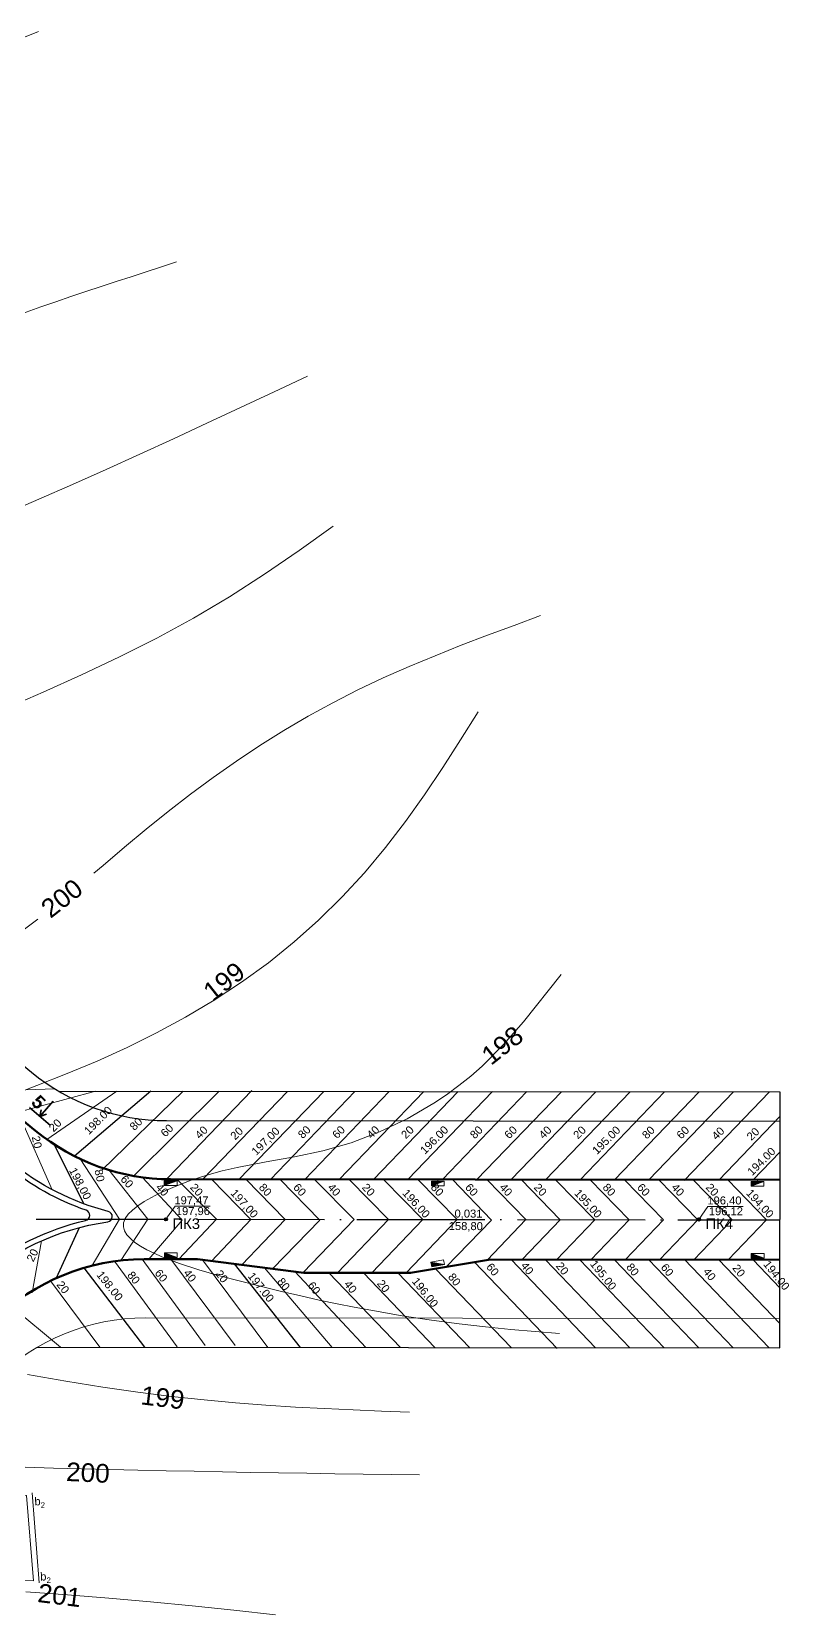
# Model space of a CAD drawing. Header units: millimetres. Extents: x -2123 to 34701, y -1286 to 835.
# Drawn here: x 4477.1 to 4619.2, y -1045.6 to -748.9 of the extents above; entities that cross this region are included whole.
import ezdxf

# ---------------------------------------------------------------- set-up
doc = ezdxf.new("R2010")
doc.units = ezdxf.units.MM
doc.linetypes.add('ACAD_ISO04W100', pattern=[30, 24, -3, 0, -3])
for name, color, linetype, lineweight in [('1 Відмітки', 7, 'Continuous', 25), ('2 Позначення', 80, 'Continuous', 20), ('вертикалка', 6, 'Continuous', 15), ('Горизонталі', 7, 'Continuous', 18), ('Дор. Розм.', 7, 'Continuous', 50), ('дорога', 126, 'Continuous', 25), ('поздовжній профіль', 250, 'Continuous', 15), ('Текст', 7, 'Continuous', 15)]:
    doc.layers.add(name, color=color, linetype=linetype, lineweight=lineweight)
doc.layers.add('Вісь', color=170, linetype='ACAD_ISO04W100')
doc.styles.get("Standard").update_dxf_attribs({"font": 'arial.ttf'})

# ---------------------------------------------------------------- blocks, each defined once
blk = doc.blocks.new('6')
at = {"layer": '1 Відмітки', "transparency": 33554559}
h = blk.add_hatch(color=256, dxfattribs=at)
h.dxf.hatch_style = 1
edge = h.paths.add_edge_path()
edge.add_arc((-467.51, 342.13), 0.2, 0, 360)
at = {"layer": '1 Відмітки'}
blk.add_circle((-467.51, 342.13), 0.2, dxfattribs=at)

msp = doc.modelspace()

# ---------------------------------------------------------------- hatches: boundary and pattern name
at = {"layer": 'вертикалка'}
h = msp.add_hatch(color=0, dxfattribs=at)
h.dxf.hatch_style = 1
h.paths.add_polyline_path([(4504.356, -964.299), (4501.956, -964.299), (4501.956, -965.199)])
h = msp.add_hatch(color=0, dxfattribs=at)
h.dxf.hatch_style = 1
h.paths.add_polyline_path([(4554.482, -964.356), (4552.082, -964.356), (4552.082, -965.256)])
h = msp.add_hatch(color=0, dxfattribs=at)
h.dxf.hatch_style = 1
h.paths.add_polyline_path([(4614.482, -964.425), (4612.082, -964.425), (4612.082, -965.325)])
h = msp.add_hatch(color=0, dxfattribs=at)
h.dxf.hatch_style = 1
h.paths.add_polyline_path([(4504.377, -978.699), (4501.977, -978.699), (4501.977, -977.799)])
h = msp.add_hatch(color=0, dxfattribs=at)
h.dxf.hatch_style = 1
h.paths.add_polyline_path([(4614.503, -978.824), (4612.103, -978.824), (4612.103, -977.924)])
h = msp.add_hatch(color=0, dxfattribs=at)
h.dxf.hatch_style = 1
h.paths.add_polyline_path([(4554.515, -980.008), (4552.15, -980.416), (4551.996, -979.529)])

# ---------------------------------------------------------------- linework, layer by layer
at = {"layer": '2 Позначення', "color": 18, "true_color": 0x000000, "elevation": -200}
msp.add_lwpolyline([(4502.287, -971.505), (4503.979, -969.058), (4510.588, -969.058)], dxfattribs=at)
at = {"layer": '2 Позначення', "color": 18, "true_color": 0x000000}
msp.add_lwpolyline([(4602.287, -971.535), (4603.979, -969.087), (4610.588, -969.087)], dxfattribs=at)
at = {"layer": 'вертикалка', "color": 0}
for p, q in [((4504.356, -964.299, -200), (4501.956, -965.199, -200)), ((4554.482, -964.356, -200), (4552.082, -965.256, -200)), ((4614.482, -964.425, -200), (4612.082, -965.325, -200)), ((4504.377, -978.699, -200), (4501.977, -977.799, -200)), ((4614.503, -978.824, -200), (4612.103, -977.924, -200)), ((4554.515, -980.008), (4551.996, -979.529))]:
    msp.add_line(p, q, dxfattribs=at)
at = {"layer": 'вертикалка', "color": 0, "elevation": -200}
for points in [[(4501.956, -964.299), (4501.956, -965.199), (4504.356, -965.199), (4504.356, -964.299)], [(4552.082, -964.356), (4552.082, -965.256), (4554.482, -965.256), (4554.482, -964.356)], [(4612.082, -964.425), (4612.082, -965.325), (4614.482, -965.325), (4614.482, -964.425)], [(4501.977, -978.699), (4501.977, -977.799), (4504.377, -977.799), (4504.377, -978.699)], [(4612.103, -978.824), (4612.103, -977.924), (4614.503, -977.924), (4614.503, -978.824)]]:
    msp.add_lwpolyline(points, close=True, dxfattribs=at)
at = {"layer": 'вертикалка', "color": 5, "lineweight": 20, "elevation": -200}
for points in [[(4503.156, -964.299), (4503.156, -964.006)], [(4613.282, -964.132), (4553.282, -964.063)], [(4553.282, -964.356), (4553.282, -964.063)], [(4613.282, -964.425), (4613.282, -964.132)]]:
    msp.add_lwpolyline(points, dxfattribs=at)
at = {"layer": 'вертикалка', "color": 1, "lineweight": 20, "elevation": -200}
msp.add_lwpolyline([(4617.455, -979.136), (4617.473, -964.136)], dxfattribs=at)
at = {"layer": 'вертикалка', "color": 0}
msp.add_lwpolyline([(4552.15, -980.416), (4551.996, -979.529), (4554.361, -979.121), (4554.515, -980.008)], close=True, dxfattribs=at)
at = {"layer": 'вертикалка', "color": 1, "lineweight": 20}
msp.add_lwpolyline([(4460.007, -1023.253), (4461.2, -1039.255), (4477.406, -1039.273), (4476.143, -1023.272), (4460.007, -1023.253), (4460.861, -1034.216), (4467.961, -1023.262), (4475.604, -1023.271), (4468.778, -1039.263)], dxfattribs=at)
at = {"layer": 'вертикалка', "color": 0, "lineweight": 20, "elevation": -5}
msp.add_lwpolyline([(4477.207, -1022.789), (4478.493, -1039.695)], dxfattribs=at)
at = {"layer": 'Вісь', "color": 18, "true_color": 0x000000, "elevation": -200}
msp.add_lwpolyline([(4387.613, -971.375), (4617.464, -971.636)], dxfattribs=at)
at = {"layer": 'Горизонталі'}
for points, elevation in [([(4347.758, -814.493), (4353.754, -810.079), (4362.596, -804.072), (4371.626, -798.376), (4380.817, -792.966), (4390.155, -787.815), (4399.626, -782.899), (4409.214, -778.19), (4418.906, -773.663), (4428.685, -769.291), (4438.538, -765.05), (4448.45, -760.913), (4458.406, -756.853), (4468.391, -752.845), (4478.391, -748.864)], -200), ([(4443.061, -851.214), (4446.644, -849.783), (4453.024, -847.208), (4459.39, -844.604), (4465.743, -841.962), (4472.085, -839.273), (4478.418, -836.533), (4484.741, -833.747), (4491.058, -830.922), (4497.367, -828.063), (4503.672, -825.175), (4509.972, -822.264), (4516.268, -819.336), (4522.563, -816.397), (4528.857, -813.452)], 2), ([(4533.661, -841.601), (4527.251, -846.142), (4520.781, -850.585), (4514.194, -854.834), (4507.446, -858.819), (4500.554, -862.56), (4493.542, -866.096), (4486.435, -869.462), (4479.261, -872.699), (4472.042, -875.84), (4464.795, -878.915), (4462.511, -879.869)], 1), ([(4560.872, -876.376), (4557.564, -881.598), (4554.213, -886.787), (4550.775, -891.909), (4547.208, -896.932), (4543.467, -901.821), (4539.512, -906.544), (4535.329, -911.078), (4530.926, -915.41), (4526.312, -919.525), (4521.494, -923.408), (4516.482, -927.048), (4511.297, -930.445), (4505.966, -933.612), (4500.517, -936.56), (4494.976, -939.298), (4489.37, -941.838), (4483.727, -944.191), (4478.074, -946.404), (4472.436, -948.59)], -1), ([(4576.451, -925.608), (4569.377, -934.515), (4565.624, -938.767), (4561.611, -942.776), (4559.48, -944.664), (4557.253, -946.461), (4554.933, -948.162), (4552.53, -949.764), (4547.521, -952.661), (4542.317, -955.131), (4537.009, -957.151), (4531.685, -958.702), (4526.398, -959.825), (4521.078, -960.766), (4515.632, -961.81), (4512.831, -962.459), (4509.964, -963.241), (4507.018, -964.191), (4503.983, -965.343), (4500.948, -966.7), (4498.182, -968.201), (4496.99, -968.984), (4495.973, -969.779), (4495.167, -970.576), (4494.608, -971.369), (4494.319, -972.149), (4494.29, -972.916), (4494.506, -973.67), (4494.95, -974.41), (4495.607, -975.136), (4496.461, -975.848), (4497.495, -976.545), (4498.695, -977.227), (4500.044, -977.894), (4501.526, -978.546), (4504.827, -979.802), (4508.47, -980.991), (4512.329, -982.113), (4520.186, -984.142), (4523.957, -985.046), (4527.578, -985.879), (4531.057, -986.644), (4534.401, -987.345), (4537.62, -987.986), (4540.721, -988.571), (4546.599, -989.587), (4552.099, -990.423), (4557.284, -991.108), (4562.216, -991.674), (4566.96, -992.149), (4576.131, -992.95)], -2), ([(4476.312, -1000.61), (4483.526, -1001.886), (4490.417, -1002.983), (4497.012, -1003.917), (4503.342, -1004.704), (4509.437, -1005.361), (4515.325, -1005.904), (4521.036, -1006.35), (4526.6, -1006.714), (4532.046, -1007.013), (4537.403, -1007.263), (4542.702, -1007.481), (4547.971, -1007.682)], -1), ([(4475.96, -1041.357), (4483.778, -1041.906), (4491.594, -1042.537), (4499.408, -1043.239), (4507.221, -1044.001), (4515.032, -1044.814), (4522.843, -1045.667)], 1)]:
    msp.add_lwpolyline(points, dxfattribs=dict(at, elevation=elevation))
msp.add_lwpolyline([(4488.745, -906.654), (4490.481, -905.176), (4494.5, -901.755), (4498.56, -898.371), (4502.688, -895.056), (4506.886, -891.822), (4511.155, -888.677), (4515.495, -885.634), (4519.908, -882.7), (4524.392, -879.887), (4528.949, -877.204), (4533.579, -874.661), (4538.283, -872.267), (4543.054, -870.015), (4547.883, -867.884), (4552.761, -865.854), (4557.677, -863.905), (4562.622, -862.017), (4567.587, -860.17), (4572.562, -858.342)], dxfattribs=at)
at = {"layer": 'Горизонталі', "color": 18, "true_color": 0x000000}
for points in [[(4474.01, -918.436), (4478.267, -915.266)], [(4549.833, -1019.44), (4544.551, -1019.364), (4539.27, -1019.287), (4533.988, -1019.208), (4528.706, -1019.126), (4523.424, -1019.042), (4518.142, -1018.953), (4512.859, -1018.859), (4507.577, -1018.759), (4502.295, -1018.653), (4497.013, -1018.539), (4491.73, -1018.416), (4486.448, -1018.285), (4481.165, -1018.143), (4475.882, -1017.991)]]:
    msp.add_lwpolyline(points, dxfattribs=at)
at = {"layer": 'Горизонталі', "color": 18, "lineweight": 20, "true_color": 0x000000}
msp.add_open_spline([(4357.095, -863.849, -200), (4366.478, -858.809, -200), (4387.025, -848.6, -200), (4431.569, -815.625, -200), (4474.033, -801.848, -200), (4504.251, -792.044, -200)], degree=3, knots=[474.2086626, 474.2086626, 474.2086626, 474.2086626, 505.9193721, 544.1978031, 638.6482407, 638.6482407, 638.6482407, 638.6482407], dxfattribs=at)
at = {"layer": 'Горизонталі', "lineweight": 20}
msp.add_open_spline([(4554.398, -1119.697, -200), (4535.054, -1121.038, -200), (4501.949, -1123.332, -200), (4457.909, -1123.336, -200), (4427.939, -1114.862, -200), (4401.192, -1106.34, -200), (4373.478, -1100.795, -200), (4336.657, -1083.125, -200), (4316.332, -1048.587, -200), (4296.998, -1020.731, -200), (4292.039, -988.831, -200), (4307.456, -956.167, -200), (4307.821, -922, -200), (4316.315, -889.901, -200), (4333.387, -877.5, -200), (4346.178, -869.96, -200)], degree=3, knots=[0, 0, 0, 0, 58.2648454, 99.7116442, 130.9968505, 151.1638656, 183.9152308, 215.9046505, 269.922662, 300.3210172, 316.5173473, 364.2430061, 403.4005779, 418.7711445, 461.9298992, 461.9298992, 461.9298992, 461.9298992], dxfattribs=at)
at = {"layer": 'Дор. Розм.', "color": 18, "true_color": 0x000000, "elevation": -200}
for points in [[(4617.473, -964.136), (4503.156, -964.006, -0.1731783), (4477.831, -954.931), (4419.026, -906.688, -0.204102), (4404.519, -878.896), (4403.725, -868.787)], [(4423.397, -1202.929), (4420.842, -1170.412, -0.0861799), (4422.12, -1156.785), (4423.496, -1151.725, 0.0860988), (4424.775, -1138.111), (4418.731, -1060.874, -0.2220612), (4430.611, -1029.166), (4470.135, -990.432, -0.196584), (4498.178, -979.001), (4508.178, -979.012)]]:
    msp.add_lwpolyline(points, format="xyb", dxfattribs=at)
for points in [[(4508.178, -979.012), (4528.175, -981.535), (4548.175, -981.558), (4563.178, -979.075)], [(4563.178, -979.075), (4617.455, -979.136)]]:
    msp.add_lwpolyline(points, dxfattribs=at)
at = {"layer": 'дорога', "color": 18, "true_color": 0x000000, "elevation": -200}
msp.add_lwpolyline([(4410.26, -889.149), (4477.035, -943.93, 0.1731783), (4502.36, -953.005), (4617.485, -953.136)], format="xyb", dxfattribs=at)
for points in [[(4482.124, -947.482), (4617.435, -947.636)], [(4617.437, -995.636), (4617.491, -947.636)], [(4478.137, -995.478), (4617.437, -995.636)]]:
    msp.add_lwpolyline(points, dxfattribs=at)
at = {"layer": 'дорога', "color": 18, "lineweight": 30, "true_color": 0x000000, "elevation": -200}
msp.add_lwpolyline([(4466.047, -983.975), (4466.047, -983.975, -0.1506806), (4491.345, -971.988, 0.8203817), (4491.449, -970.03, -0.1096948), (4473.074, -960.73), (4464.736, -953.889, 0.7429456), (4463.146, -954.956, -0.1274954), (4464.394, -983.03, 0.7297342), (4466.047, -983.975, 0.0084207), (4466.047, -983.975), (4466.047, -983.975)], format="xyb", dxfattribs=at)
msp.add_lwpolyline([(4467.509, -981.391, -0.1145303), (4487.206, -971.747, 0.7525381), (4487.309, -969.828, -0.088527), (4472.44, -961.503), (4466.543, -956.665, 0.7218454), (4464.939, -957.679, -0.1010113), (4465.89, -980.457, 0.6891923)], format="xyb", close=True, dxfattribs=at)
at = {"layer": 'дорога', "color": 18, "lineweight": 20, "true_color": 0x000000, "elevation": -200}
msp.add_lwpolyline([(4422.763, -1048.051), (4470.346, -1001.43, -0.1965582), (4498.386, -990.001), (4617.443, -990.136)], format="xyb", dxfattribs=at)
at = {"layer": 'поздовжній профіль', "lineweight": 20}
for points, elevation in [([(4481.456, -947.081), (4468.648, -947.475)], -200), ([(4489.042, -947.49), (4473.871, -951.613)], -200), ([(4493.054, -947.495), (4479.931, -956.54)], -200), ([(4505.487, -947.509), (4490.297, -962.246)], -200), ([(4512.293, -947.517), (4496.108, -963.468)], -200), ([(4518.42, -947.339), (4502.556, -963.821)], -200), ([(4525.061, -947.531), (4509.196, -964.013)], -200), ([(4537.73, -947.546), (4521.865, -964.028)], -200), ([(4544.179, -947.553), (4528.315, -964.035)], -200), ([(4550.637, -947.56), (4534.772, -964.042)], -200), ([(4557.094, -947.568), (4541.23, -964.05)], -200), ([(4570.015, -947.582), (4554.151, -964.064)], -200), ([(4576.467, -947.59), (4560.602, -964.072)], -200), ([(4582.925, -947.597), (4567.06, -964.079)], -200), ([(4589.382, -947.604), (4573.518, -964.086)], -200), ([(4602.297, -947.619), (4586.433, -964.101)], -200), ([(4608.755, -947.626), (4592.89, -964.108)], -200), ([(4615.504, -947.634), (4599.494, -964.267)], -200), ([(4617.486, -952.251), (4606.059, -964.123)], -200), ([(4480.944, -965.99), (4475, -952.494)], -200), ([(4493.539, -971.495), (4486.191, -960.209)], -200), ([(4498.871, -971.501), (4491.55, -962.272)], -200), ([(4505.321, -971.67), (4497.905, -963.654)], -200), ([(4511.771, -971.516), (4504.352, -964.008)], -200), ([(4524.671, -971.531), (4517.267, -964.022)], -200), ([(4531.121, -971.67), (4523.733, -964.03)], -200), ([(4537.571, -971.545), (4530.182, -964.037)], -200), ([(4544.025, -971.553), (4536.64, -964.044)], -200), ([(4556.921, -971.568), (4549.555, -964.059)], -200), ([(4563.371, -971.67), (4556.018, -964.066)], -200), ([(4569.821, -971.582), (4562.47, -964.074)], -200), ([(4576.271, -971.59), (4568.928, -964.081)], -200), ([(4589.171, -971.604), (4581.843, -964.096)], -200), ([(4595.621, -971.612), (4588.3, -964.103)], -200), ([(4602.071, -971.619), (4594.758, -964.111)], -200), ([(4608.521, -971.626), (4601.215, -964.118)], -200), ([(4493.539, -971.495), (4488.41, -980.2)], -200), ([(4498.871, -971.501), (4493.794, -979.237)], -200), ([(4505.321, -971.67), (4499.067, -979.002)], -200), ([(4511.771, -971.516), (4504.667, -979.008)], -200), ([(4524.671, -971.531), (4516.545, -980.068)], -200), ([(4531.121, -971.67), (4522.299, -980.793)], -200), ([(4537.571, -971.545), (4528.046, -981.519)], -200), ([(4544.025, -971.553), (4534.474, -981.542)], -200), ([(4556.921, -971.568), (4547.36, -981.557)], -200), ([(4563.371, -971.67), (4554.884, -980.447)], -200), ([(4569.821, -971.582), (4562.556, -979.178)], -200), ([(4576.271, -971.59), (4569.1, -979.081)], -200), ([(4589.171, -971.604), (4581.987, -979.096)], -200), ([(4595.621, -971.612), (4588.43, -979.103)], -200), ([(4602.071, -971.619), (4594.874, -979.111)], -200), ([(4608.521, -971.626), (4601.317, -979.118)], -200), ([(4478.939, -975.551), (4477.15, -985.308)], -200), ([(4509.637, -995.186), (4497.789, -979.002)], -200), ([(4515.237, -995.193), (4503.178, -979.006)], -200), ([(4521.366, -995.527), (4509.163, -979.136)], -200), ([(4582.87, -995.597), (4567.043, -979.079)], -200), ([(4589.327, -995.604), (4573.5, -979.086)], -200), ([(4602.243, -995.619), (4586.416, -979.101)], -200), ([(4608.7, -995.626), (4592.873, -979.108)], -200), ([(4615.449, -995.634), (4599.478, -978.965)], -200), ([(4617.442, -991.022), (4606.041, -979.123)], -200), ([(4504.364, -995.421), (4492.63, -979.381)], -200), ([(4533.446, -995.541), (4520.762, -980.6)], -200), ([(4539.783, -995.548), (4526.489, -981.322)], -200), ([(4546.29, -995.555), (4532.861, -981.54)], -200), ([(4552.748, -995.563), (4539.319, -981.547)], -200), ([(4567.039, -995.579), (4552.861, -980.782)], -200), ([(4575.667, -995.713), (4560.197, -979.568)], -200), ([(4489.878, -995.491), (4480.611, -983.043)], -984), ([(4482.487, -995.483), (4473.204, -987.718)], -200)]:
    msp.add_lwpolyline(points, dxfattribs=dict(at, elevation=elevation))
at = {"layer": 'поздовжній профіль', "lineweight": 30}
for points, elevation in [([(4499.466, -947.502), (4485.131, -959.692)], -200), ([(4531.913, -947.539), (4516.048, -964.021)], -200), ([(4563.552, -947.575), (4547.687, -964.057)], -200), ([(4595.84, -947.612), (4579.975, -964.094)], -200), ([(4486.864, -968.555), (4481.31, -957.484)], -200), ([(4617.478, -958.936), (4612.478, -964.131)], -200), ([(4518.221, -971.523), (4510.81, -964.015)], -200), ([(4550.471, -971.56), (4543.097, -964.052)], -200), ([(4582.721, -971.597), (4575.385, -964.089)], -200), ([(4614.971, -971.634), (4607.673, -964.125)], -200), ([(4486.004, -973.12), (4481.707, -982.529)], -984), ([(4518.221, -971.523), (4510.796, -979.342)], -200), ([(4550.471, -971.56), (4540.917, -981.549)], -200), ([(4582.721, -971.597), (4575.544, -979.089)], -200), ([(4614.971, -971.634), (4607.76, -979.125)], -200), ([(4595.785, -995.612), (4579.958, -979.094)], -200), ([(4617.45, -984.337), (4612.461, -979.131)], -200), ([(4498.322, -995.501), (4486.952, -980.595)], -200), ([(4527.507, -995.534), (4515.123, -979.888)], -200), ([(4559.205, -995.57), (4545.776, -981.555)], -200)]:
    msp.add_lwpolyline(points, dxfattribs=dict(at, elevation=elevation))
at = {"layer": 'Текст', "color": 0, "lineweight": 35}
for p, q in [((4481.116, -949.354), (4478.637, -952.256)), ((4476.662, -950.579), (4480.611, -953.934)), ((4478.637, -952.256), (4478.876, -951.001)), ((4478.637, -952.256), (4479.837, -951.817))]:
    msp.add_line(p, q, dxfattribs=at)
at = {"layer": 'Текст', "lineweight": 30, "elevation": -200}
msp.add_lwpolyline([(4556.433, -971.664, 0, 0, 0), (4563.371, -971.67, 1.4, 0, 0), (4566.677, -971.673, 0, 0, 0)], format="xyseb", dxfattribs=at)

# ---------------------------------------------------------------- block references
at = {"layer": '1 Відмітки', "color": 0, "xscale": 1.5, "yscale": 1.5, "zscale": 1.5}
for p in [(5203.549, -1484.704, -200), (5303.55, -1484.733, -200)]:
    msp.add_blockref('6', p, dxfattribs=at)

# ---------------------------------------------------------------- texts
at = {"layer": '1 Відмітки', "color": 0}
for s, width, insert, char_height, attachment_point, rotation in [('200', 14.11136, (4478.459, -912.471, 205), 3.5, 1, 38.19248), ('199', 14.11136, (4508.878, -928.064, 205), 3.5, 1, 38.19248), ('198', 14.11136, (4561.098, -940.033, 203), 3.5, 1, 38.19248), ('198.00', 7.02543, (4491.275, -950.166, -200), 1.5, 3, 44.97996), ('20', 7.02543, (4481.785, -952.537, -1380), 1.5, 3, 44.97996), ('80', 7.02543, (4496.953, -952.285, -200), 1.5, 3, 44.97996), ('60', 7.02543, (4502.764, -953.506, -200), 1.5, 3, 44.97996), ('40', 7.02543, (4509.212, -953.859, -200), 1.5, 3, 44.97996), ('20', 7.02543, (4515.852, -954.051, -200), 1.5, 3, 44.97996), ('197,00', 7.02543, (4522.704, -954.059, -200), 1.5, 3, 44.97996), ('80', 7.02543, (4528.522, -953.806, -200), 1.5, 3, 44.97996), ('60', 7.02543, (4534.971, -953.813, -200), 1.5, 3, 44.97996), ('40', 7.02543, (4541.428, -953.821, -200), 1.5, 3, 44.97996), ('20', 7.02543, (4547.886, -953.828, -200), 1.5, 3, 44.97996), ('196.00', 7.02543, (4554.344, -953.835, -200), 1.5, 3, 44.97996), ('80', 7.02543, (4560.807, -953.843, -200), 1.5, 3, 44.97996), ('60', 7.02543, (4567.259, -953.85, -200), 1.5, 3, 44.97996), ('40', 7.02543, (4573.716, -953.857, -200), 1.5, 3, 44.97996), ('20', 7.02543, (4580.174, -953.865, -200), 1.5, 3, 44.97996), ('195.00', 7.02543, (4586.632, -953.872, -200), 1.5, 3, 44.97996), ('80', 7.02543, (4593.089, -953.879, -200), 1.5, 3, 44.97996), ('60', 7.02543, (4599.547, -953.887, -200), 1.5, 3, 44.97996), ('40', 7.02543, (4606.151, -954.045, -200), 1.5, 3, 44.97996), ('20', 7.02543, (4612.715, -954.162, -200), 1.5, 3, 44.97996), ('20', 7.02543, (4479.049, -958.032, -1180), 1.5, 3, 281.93172), ('194.00', 7.02543, (4615.731, -957.858, -200), 1.5, 3, 44.97996), ('198,00', 7.02543, (4488.357, -967.303, -200), 1.5, 3, 297.68713), ('80', 7.02543, (4490.821, -964.278, -1180), 1.5, 3, 281.93172), ('60', 7.02543, (4496.316, -964.792, -1180), 1.5, 3, 312.39249), ('40', 7.02543, (4502.927, -966.331, -396), 1.5, 3, 312.39249), ('20', 7.02543, (4509.377, -966.331, -396), 1.5, 3, 312.39249), ('197,00', 7.02543, (4519.714, -970.418, -200), 1.5, 3, 312.39249), ('80', 7.02543, (4522.277, -966.331, -396), 1.5, 3, 312.39249), ('60', 7.02543, (4528.727, -966.331, -396), 1.5, 3, 312.39249), ('40', 7.02543, (4535.177, -966.331, -396), 1.5, 3, 312.39249), ('20', 7.02543, (4541.627, -966.331, -396), 1.5, 3, 312.39249), ('196,00', 7.02543, (4551.964, -970.418, -200), 1.5, 3, 312.39249), ('80', 7.02543, (4554.527, -966.331, -396), 1.5, 3, 312.39249), ('60', 7.02543, (4560.977, -966.331, -396), 1.5, 3, 312.39249), ('40', 7.02543, (4567.427, -966.331, -396), 1.5, 3, 312.39249), ('20', 7.02543, (4573.877, -966.331, -396), 1.5, 3, 312.39249), ('195,00', 7.02543, (4584.214, -970.418, -200), 1.5, 3, 312.39249), ('80', 7.02543, (4586.777, -966.331, -396), 1.5, 3, 312.39249), ('60', 7.02543, (4593.227, -966.331, -396), 1.5, 3, 312.39249), ('40', 7.02543, (4599.677, -966.331, -396), 1.5, 3, 312.39249), ('20', 7.02543, (4606.127, -966.331, -396), 1.5, 3, 312.39249), ('194,00', 7.02543, (4616.464, -970.418, -200), 1.5, 3, 312.39249), ('20', 7.02543, (4477.06, -976.861, 200), 1.5, 3, 64.35805), ('198.00', 7.02543, (4494.331, -986.045, -780), 1.5, 3, 308.53658), ('80', 7.02543, (4497.545, -982.897, -980), 1.5, 3, 308.53658), ('60', 7.02543, (4502.703, -982.518, -980), 1.5, 3, 308.53658), ('40', 7.02543, (4508.093, -982.522, -980), 1.5, 3, 308.53658), ('20', 7.02543, (4514.078, -982.652, -980), 1.5, 3, 308.53658), ('197.00', 7.02543, (4522.696, -986.28, -580), 1.5, 3, 308.53658), ('80', 7.02543, (4557.723, -983.243, -780), 1.5, 3, 308.53658), ('60', 7.02543, (4564.899, -981.359, -780), 1.5, 3, 308.53658), ('40', 7.02543, (4571.391, -981.145, -780), 1.5, 3, 308.53658), ('20', 7.02543, (4577.979, -981.178, -780), 1.5, 3, 308.53658), ('195.00', 7.02543, (4586.929, -984.01, -780), 1.5, 3, 308.53658), ('80', 7.02543, (4591.165, -981.373, -780), 1.5, 3, 308.53658), ('60', 7.02543, (4597.655, -981.439, -780), 1.5, 3, 308.53658), ('40', 7.02543, (4605.587, -982.258, -780), 1.5, 3, 308.53658), ('20', 7.02543, (4611.082, -981.579, -780), 1.5, 3, 308.53658), ('194.00', 7.02543, (4619.432, -984.047, -780), 1.5, 3, 308.53658), ('20', 7.02543, (4484.28, -984.691, -980), 1.5, 3, 308.53658), ('80', 7.02543, (4525.677, -984.115, -980), 1.5, 3, 308.53658), ('60', 7.02543, (4531.404, -984.838, -980), 1.5, 3, 308.53658), ('40', 7.02543, (4538.226, -984.606, -780), 1.5, 3, 308.53658), ('20', 7.02543, (4544.412, -984.477, -780), 1.5, 3, 308.53658), ('196.00', 7.02543, (4553.5, -987.256, -780), 1.5, 3, 308.53658), ('199', 7.02543, (4497.845, -1002.712, 204), 3.5, 1, 353.04446), ('200', 7.02543, (4483.655, -1017.065, 205), 3.5, 1, 357.3083), ('\\A1;b{\\H0.7x;\\S^ 2;}', 7.02543, (4479.556, -1023.589, -5), 1.5, 3, 1.75764), ('\\A1;b{\\H0.7x;\\S^ 2;}', 7.02543, (4480.64, -1037.684, -5), 1.5, 3, 1.75764), ('201', 7.02543, (4478.488, -1039.767, 206), 3.5, 1, 352.95763)]:
    msp.add_mtext_dynamic_manual_height_columns(s, width=width, gutter_width=12.5, heights=[0], dxfattribs=dict(at, insert=insert, char_height=char_height, attachment_point=attachment_point, rotation=rotation))
at = {"layer": '1 Відмітки', "color": 18, "true_color": 0x000000, "insert": (4479.953, -949.328), "char_height": 2.5, "attachment_point": 3, "rotation": 315.35452}
msp.add_mtext_dynamic_manual_height_columns('\\pt7.5;{\\fArial|b1|i0|c204|p34;5}', width=2, gutter_width=12.5, heights=[0], dxfattribs=at)
at = {"layer": '1 Відмітки', "color": 18, "true_color": 0x000000, "char_height": 1.5, "attachment_point": 3}
for s, insert in [('197,47', (4510.27, -967.203, -200)), ('196,40', (4610.27, -967.233)), ('197,96', (4510.539, -969.223, -200)), ('196,12', (4610.539, -969.253))]:
    msp.add_mtext_dynamic_manual_height_columns(s, width=7.02543, gutter_width=12.5, heights=[0], dxfattribs=dict(at, insert=insert))
at = {"layer": '1 Відмітки', "color": 0, "char_height": 2, "attachment_point": 1}
for s, insert in [('ПК3', (4503.486, -971.336, -200)), ('ПК4', (4603.486, -971.336, -200))]:
    msp.add_mtext_dynamic_manual_height_columns(s, width=7.02543, gutter_width=12.5, heights=[0], dxfattribs=dict(at, insert=insert))
at = {"layer": 'Текст', "char_height": 1.5, "attachment_point": 3, "rotation": 359.71083}
for s, insert in [('0,031', (4561.668, -969.707, -200)), ('158,80', (4561.745, -972.053, -200))]:
    msp.add_mtext_dynamic_manual_height_columns(s, width=5.85234, gutter_width=12.5, heights=[0], dxfattribs=dict(at, insert=insert))

doc.saveas('drawing.dxf')
